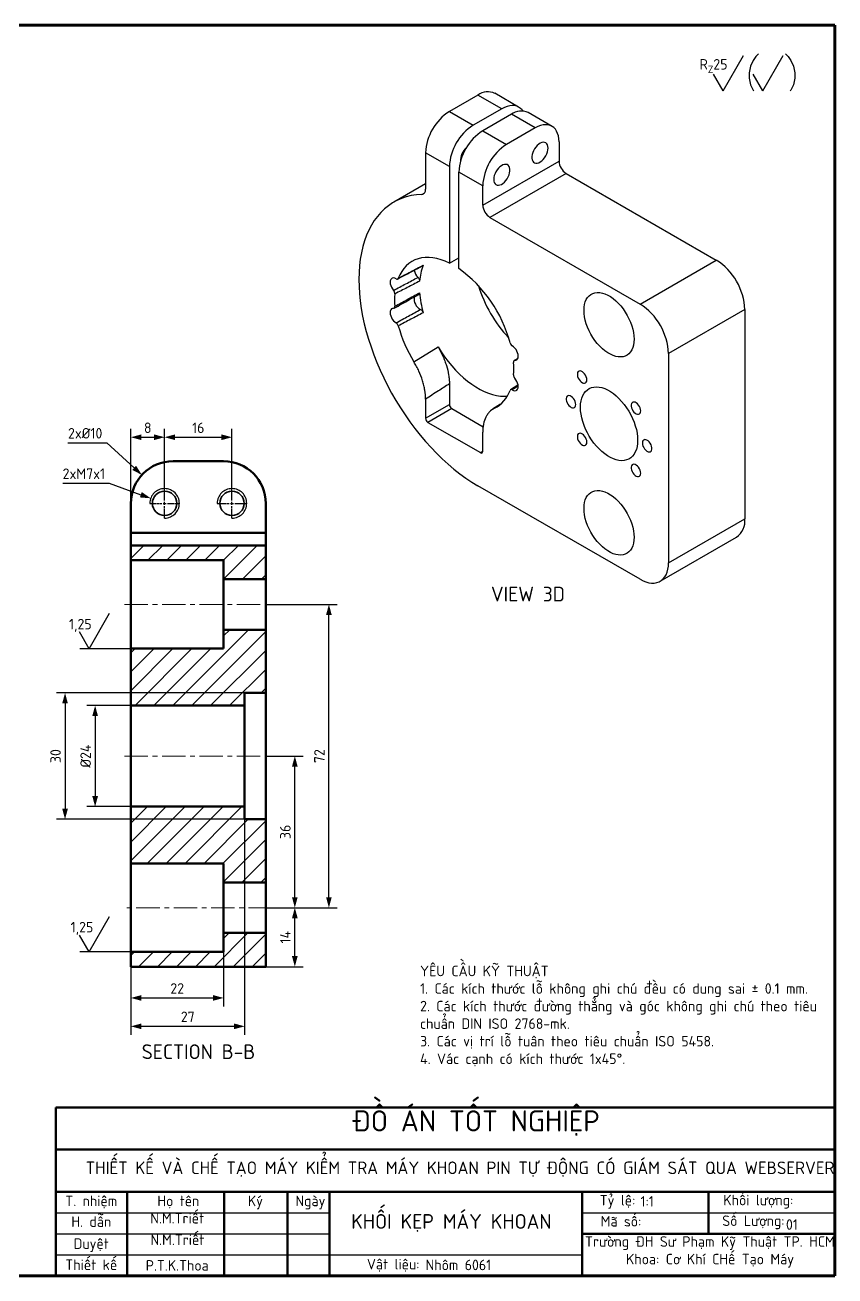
# Model space of a CAD drawing. Header units: millimetres. Extents: x -190 to 12889, y -227 to 3957.
# Drawn here: x 1738 to 1930.3, y 61.6 to 358.6 of the extents above; entities that cross this region are included whole.
import ezdxf

# ---------------------------------------------------------------- set-up
doc = ezdxf.new("R2010")
doc.units = ezdxf.units.MM
doc.header["$LTSCALE"] = 0.7
doc.header["$PDMODE"] = 35
doc.header["$PDSIZE"] = -4
doc.linetypes.add('CENTER', pattern=[50.8, 31.75, -6.35, 6.35, -6.35])
doc.linetypes.add('CENTER2', pattern=[1.125, 0.75, -0.125, 0.125, -0.125])
doc.layers.get('0').update_dxf_attribs({"color": 255})
for name, color, linetype, lineweight in [('0.5', 7, 'Continuous', 50), ('1. Nét đâm', 7, 'Continuous', 35), ('AM_5', 10, 'Continuous', 25), ('AMC_Contour', 7, 'Continuous', 50), ('CON', 7, 'Continuous', 50), ('DIM', 94, 'Continuous', 25), ('KHUNGBV', 5, 'Continuous', 70), ('TEXT', 7, 'Continuous', 25)]:
    doc.layers.add(name, color=color, linetype=linetype, lineweight=lineweight)
doc.layers.add('CENTER', color=10, linetype='CENTER')
doc.styles.add('TCVN-7284', font='tcvn+7284-2003r.ttf')
doc.dimstyles.new('TCVN_ISO-25_RadiusDia', dxfattribs={"dimtxt": 2.5, "dimasz": 2.5, "dimexe": 2, "dimexo": 0, "dimgap": 1, "dimtad": 1, "dimtoh": 1, "dimtxsty": 'TCVN-7284', "dimblk": 'Arrow', "dimcen": 0, "dimclrd": 256, "dimclre": 256, "dimclrt": 256, "dimadec": 0, "dimazin": 0, "dimtfac": 1, "dimtofl": 0, "dimtmove": 1, "dimatfit": 0, "dimldrblk": 'Arrow', "dimfxl": 1, "dimlwd": -1, "dimlwe": -1, "dimarcsym": 0})

# ---------------------------------------------------------------- blocks, each defined once
blk = doc.blocks.new('KHOI_KEP')
at = {"color": 5}
for p, q in [((1007.32, -101.7), (998.83, -106.6)), ((1014.39, -105.78), (1007.32, -101.7)), ((1019.39, -105.28), (1012.32, -101.2)), ((998.83, -106.6), (1005.9, -110.68)), ((1014.39, -105.78), (1005.9, -110.68)), ((1017.22, -107.41), (1008.73, -112.31)), ((1024.29, -111.49), (1017.22, -107.41)), ((1029.29, -111), (1022.22, -106.92)), ((1008.73, -112.31), (1015.8, -116.39)), ((1024.29, -111.49), (1015.8, -116.39)), ((1031.36, -115.58), (1031.36, -121.29)), ((991.76, -118.84), (991.76, -129.68)), ((998.83, -122.93), (991.76, -118.84)), ((1008.73, -134.36), (1031.36, -121.29)), ((998.83, -122.93), (998.83, -151.57)), ((1001.66, -153.2), (1001.66, -124.56)), ((1008.73, -128.64), (1001.66, -124.56)), ((1033.48, -124.97), (1010.85, -138.03)), ((1033.48, -124.97), (1078.03, -150.68)), ((991.76, -128.06), (982.32, -133.51)), ((1008.73, -134.36), (1008.73, -128.64)), ((990.64, -131.19), (991.51, -130.69)), ((1010.85, -138.03), (1055.4, -163.75)), ((998.83, -151.57), (1001.66, -150.07)), ((1055.4, -163.75), (1078.03, -150.68)), ((1086.51, -165.38), (1063.89, -178.44)), ((1086.51, -165.38), (1086.51, -227.44)), ((988.31, -180.9), (995.46, -176.48)), ((1019.12, -179.87), (1018.05, -180.52)), ((1019.02, -180.02), (1018.25, -180.47)), ((1063.89, -178.44), (1063.89, -240.5)), ((998.83, -187.4), (998.83, -193.56)), ((1019.19, -187.79), (1016.98, -189.18)), ((1019.26, -188.14), (1017.49, -189.23)), ((991.76, -191.95), (991.76, -197.64)), ((991.76, -197.64), (998.83, -193.56)), ((999.54, -194.78), (992.47, -198.86)), ((999.54, -194.78), (1008.83, -200.15)), ((1014.03, -193.44), (1011.64, -194.98)), ((1013.91, -193.57), (1012.18, -194.68)), ((992.47, -198.86), (1008.03, -207.84)), ((1008.73, -207.44), (1008.73, -201.75)), ((1008.03, -207.84), (1008.73, -207.44)), ((1055.4, -245.4), (1007.32, -217.64)), ((1063.89, -240.5), (1086.51, -227.44)), ((1061.4, -245.99), (1084.03, -232.93))]:
    blk.add_line(p, q, dxfattribs=at)
at = {"color": 5, "flags": 128}
for points in [[(1020.6, -106.45), (1020.38, -106.14), (1019.92, -105.66), (1019.39, -105.28), (1018.8, -105.02), (1018.15, -104.86), (1017.46, -104.82), (1016.73, -104.89), (1015.96, -105.08), (1015.18, -105.37), (1014.39, -105.78)], [(1031.36, -115.58), (1031.32, -114.69), (1031.18, -113.86), (1030.96, -113.11), (1030.66, -112.44), (1030.28, -111.86), (1029.82, -111.38), (1029.29, -111), (1028.7, -110.73), (1028.05, -110.57), (1027.36, -110.53), (1026.62, -110.6), (1025.86, -110.79), (1025.08, -111.09), (1024.29, -111.49)], [(1028.11, -117.46), (1028.06, -116.95), (1027.94, -116.52), (1027.73, -116.17), (1027.44, -115.92), (1027.1, -115.78), (1026.7, -115.74), (1026.27, -115.82), (1025.82, -116), (1025.36, -116.29), (1024.92, -116.67), (1024.5, -117.13), (1024.13, -117.65), (1023.81, -118.22), (1023.57, -118.8), (1023.4, -119.39), (1023.31, -119.96), (1023.31, -120.49), (1023.4, -120.96), (1023.57, -121.35), (1023.81, -121.65), (1024.13, -121.85), (1024.5, -121.94), (1024.92, -121.92), (1025.36, -121.79), (1025.82, -121.55), (1026.27, -121.21), (1026.7, -120.79), (1027.1, -120.3), (1027.44, -119.75), (1027.73, -119.18), (1027.94, -118.59), (1028.06, -118.01), (1028.11, -117.46)], [(1011.99, -126.76), (1012.03, -127.26), (1012.16, -127.69), (1012.37, -128.04), (1012.65, -128.29), (1013, -128.44), (1013.39, -128.48), (1013.82, -128.4), (1014.28, -128.21), (1014.73, -127.92), (1015.18, -127.54), (1015.59, -127.08), (1015.96, -126.56), (1016.28, -126), (1016.53, -125.41), (1016.7, -124.82), (1016.78, -124.26), (1016.78, -123.73), (1016.7, -123.26), (1016.53, -122.87), (1016.28, -122.57), (1015.96, -122.37), (1015.59, -122.28), (1015.18, -122.3), (1014.73, -122.43), (1014.28, -122.67), (1013.82, -123), (1013.39, -123.43), (1013, -123.92), (1012.65, -124.46), (1012.37, -125.04), (1012.16, -125.63), (1012.03, -126.21), (1011.99, -126.76)], [(990.64, -131.19), (989.06, -131.31), (987.53, -131.56), (986.05, -131.92), (984.63, -132.41), (983.26, -133.01), (981.96, -133.73), (980.73, -134.56), (979.57, -135.5), (978.48, -136.55), (977.47, -137.71), (976.53, -138.97), (975.68, -140.33), (974.91, -141.79), (974.23, -143.34), (973.63, -144.97), (973.13, -146.7), (972.71, -148.5), (972.38, -150.38), (972.15, -152.32), (972.01, -154.33), (971.96, -156.41)], [(998.83, -151.57), (997.59, -151.02), (996.35, -150.57), (995.14, -150.24), (993.95, -150.02), (992.79, -149.92), (991.67, -149.93), (990.6, -150.06), (989.57, -150.3), (988.6, -150.66), (987.68, -151.12), (986.83, -151.7), (986.05, -152.38), (985.34, -153.16), (984.7, -154.05), (984.14, -155.02), (983.66, -156.09)], [(971.96, -156.41), (972.01, -158.5), (972.14, -160.64), (972.37, -162.82), (972.69, -165.04), (973.09, -167.29), (973.58, -169.56), (974.16, -171.86), (974.83, -174.16), (975.58, -176.47), (976.41, -178.78), (977.31, -181.09), (978.3, -183.39), (979.36, -185.67), (980.49, -187.92), (981.69, -190.15), (982.96, -192.35), (984.29, -194.5), (985.68, -196.61), (987.12, -198.67), (988.62, -200.67), (990.16, -202.61), (991.75, -204.48), (993.38, -206.29), (995.04, -208.01), (996.73, -209.66), (998.46, -211.22), (1000.2, -212.7), (1001.97, -214.08), (1003.74, -215.37), (1005.53, -216.56), (1007.32, -217.64)], [(983, -156.24), (982.61, -156.06), (982.23, -156), (981.9, -156.05), (981.62, -156.21), (981.41, -156.48), (981.28, -156.84), (981.24, -157.27), (981.28, -157.75), (981.41, -158.26), (981.63, -158.76), (981.91, -159.25), (982.24, -159.69)], [(1038.79, -165.59), (1038.83, -164.68), (1038.96, -163.84), (1039.17, -163.07), (1039.47, -162.38), (1039.85, -161.78), (1040.3, -161.27), (1040.82, -160.86), (1041.4, -160.56), (1042.04, -160.37), (1042.73, -160.29), (1043.46, -160.32), (1044.22, -160.46), (1045.01, -160.72), (1045.81, -161.08), (1046.61, -161.54), (1047.41, -162.1), (1048.2, -162.76), (1048.96, -163.49), (1049.69, -164.3), (1050.38, -165.18), (1051.02, -166.11), (1051.6, -167.09), (1052.12, -168.1), (1052.57, -169.12), (1052.95, -170.16), (1053.25, -171.2), (1053.46, -172.21), (1053.59, -173.21), (1053.63, -174.16), (1053.59, -175.06), (1053.46, -175.9), (1053.25, -176.67), (1052.95, -177.36), (1052.57, -177.96), (1052.12, -178.47), (1051.6, -178.88), (1051.02, -179.18), (1050.38, -179.37), (1049.69, -179.45), (1048.96, -179.42), (1048.2, -179.28), (1047.41, -179.03), (1046.61, -178.66), (1045.81, -178.2), (1045.01, -177.64), (1044.22, -176.99), (1043.46, -176.25), (1042.73, -175.44), (1042.04, -174.56), (1041.4, -173.63), (1040.82, -172.66), (1040.3, -171.65), (1039.85, -170.62), (1039.47, -169.58), (1039.17, -168.55), (1038.96, -167.53), (1038.83, -166.54), (1038.79, -165.59)], [(982.24, -164.99), (981.91, -165.04), (981.63, -165.2), (981.41, -165.47), (981.28, -165.82), (981.24, -166.25), (981.28, -166.73), (981.41, -167.24), (981.62, -167.75), (981.9, -168.23), (982.23, -168.67), (982.61, -169.04), (983, -169.32)], [(995.46, -176.48), (996.4, -177.96), (997.39, -179.4), (998.44, -180.78), (999.53, -182.09), (1000.66, -183.34), (1001.82, -184.52), (1003.01, -185.61), (1004.23, -186.62), (1005.46, -187.53), (1006.7, -188.35), (1007.94, -189.07), (1009.18, -189.68), (1010.41, -190.19), (1011.62, -190.58), (1012.82, -190.87), (1013.98, -191.04), (1015.11, -191.09), (1016.02, -191.05)], [(1018.25, -180.47), (1018.59, -180.43), (1018.87, -180.27), (1019.08, -180), (1019.21, -179.65), (1019.26, -179.22), (1019.22, -178.74), (1019.09, -178.23), (1018.88, -177.72), (1018.6, -177.24), (1018.26, -176.8), (1017.89, -176.43), (1017.49, -176.15)], [(1039.62, -186.23), (1039.58, -185.8), (1039.45, -185.34), (1039.24, -184.89), (1038.97, -184.47), (1038.65, -184.11), (1038.3, -183.83), (1037.94, -183.65), (1037.61, -183.59), (1037.31, -183.63), (1037.07, -183.79), (1036.89, -184.05), (1036.81, -184.4), (1036.81, -184.81), (1036.89, -185.25), (1037.07, -185.71), (1037.31, -186.15), (1037.61, -186.54), (1037.94, -186.86), (1038.3, -187.09), (1038.65, -187.22), (1038.97, -187.23), (1039.24, -187.12), (1039.45, -186.91), (1039.58, -186.61), (1039.62, -186.23)], [(1017.49, -189.23), (1017.89, -189.4), (1018.26, -189.47), (1018.6, -189.42), (1018.88, -189.25), (1019.09, -188.99), (1019.22, -188.63), (1019.26, -188.2), (1019.21, -187.72), (1019.08, -187.21), (1018.87, -186.7), (1018.59, -186.22), (1018.25, -185.78)], [(1037.72, -194.37), (1037.77, -193.4), (1037.9, -192.5), (1038.11, -191.66), (1038.41, -190.9), (1038.79, -190.23), (1039.25, -189.65), (1039.77, -189.17), (1040.36, -188.79), (1041.02, -188.52), (1041.72, -188.36), (1042.47, -188.31), (1043.26, -188.38), (1044.08, -188.55), (1044.92, -188.84), (1045.78, -189.23), (1046.64, -189.73), (1047.49, -190.32), (1048.34, -191.01), (1049.16, -191.78), (1049.95, -192.63), (1050.7, -193.54), (1051.4, -194.52), (1052.06, -195.54), (1052.65, -196.6), (1053.17, -197.69), (1053.63, -198.79), (1054.01, -199.9), (1054.31, -201.01), (1054.52, -202.09), (1054.65, -203.15), (1054.69, -204.17), (1054.65, -205.13), (1054.52, -206.04), (1054.31, -206.87), (1054.01, -207.63), (1053.63, -208.31), (1053.17, -208.89), (1052.65, -209.37), (1052.06, -209.74), (1051.4, -210.01), (1050.7, -210.17), (1049.95, -210.22), (1049.16, -210.16), (1048.34, -209.98), (1047.49, -209.69), (1046.64, -209.3), (1045.78, -208.8), (1044.92, -208.21), (1044.08, -207.53), (1043.26, -206.75), (1042.47, -205.91), (1041.72, -204.99), (1041.02, -204.02), (1040.36, -202.99), (1039.77, -201.93), (1039.25, -200.84), (1038.79, -199.74), (1038.41, -198.63), (1038.11, -197.53), (1037.9, -196.44), (1037.77, -195.39), (1037.72, -194.37)], [(1036.31, -193.55), (1036.27, -193.12), (1036.14, -192.66), (1035.93, -192.21), (1035.65, -191.79), (1035.33, -191.44), (1034.98, -191.16), (1034.63, -190.98), (1034.29, -190.91), (1033.99, -190.96), (1033.75, -191.12), (1033.58, -191.38), (1033.49, -191.72), (1033.49, -192.13), (1033.58, -192.58), (1033.75, -193.04), (1033.99, -193.47), (1034.29, -193.87), (1034.63, -194.19), (1034.98, -194.42), (1035.33, -194.54), (1035.65, -194.55), (1035.93, -194.45), (1036.14, -194.24), (1036.27, -193.93), (1036.31, -193.55)], [(1055.62, -195.46), (1055.58, -195.03), (1055.45, -194.58), (1055.24, -194.12), (1054.97, -193.71), (1054.65, -193.35), (1054.3, -193.07), (1053.94, -192.89), (1053.61, -192.82), (1053.31, -192.87), (1053.07, -193.03), (1052.89, -193.29), (1052.81, -193.63), (1052.81, -194.04), (1052.89, -194.49), (1053.07, -194.95), (1053.31, -195.39), (1053.61, -195.78), (1053.94, -196.1), (1054.3, -196.33), (1054.65, -196.45), (1054.97, -196.46), (1055.24, -196.36), (1055.45, -196.15), (1055.58, -195.84), (1055.62, -195.46)], [(1039.62, -204.7), (1039.58, -204.27), (1039.45, -203.82), (1039.24, -203.36), (1038.97, -202.95), (1038.65, -202.59), (1038.3, -202.31), (1037.94, -202.13), (1037.61, -202.06), (1037.31, -202.11), (1037.07, -202.27), (1036.89, -202.53), (1036.81, -202.87), (1036.81, -203.28), (1036.89, -203.73), (1037.07, -204.19), (1037.31, -204.62), (1037.61, -205.02), (1037.94, -205.34), (1038.3, -205.57), (1038.65, -205.69), (1038.97, -205.7), (1039.24, -205.6), (1039.45, -205.39), (1039.58, -205.08), (1039.62, -204.7)], [(1056.11, -204.98), (1056.15, -205.41), (1056.28, -205.87), (1056.49, -206.32), (1056.77, -206.74), (1057.09, -207.1), (1057.43, -207.38), (1057.79, -207.56), (1058.13, -207.62), (1058.42, -207.58), (1058.67, -207.42), (1058.84, -207.16), (1058.93, -206.81), (1058.93, -206.4), (1058.84, -205.96), (1058.67, -205.5), (1058.42, -205.06), (1058.13, -204.67), (1057.79, -204.35), (1057.43, -204.12), (1057.09, -203.99), (1056.77, -203.98), (1056.49, -204.09), (1056.28, -204.3), (1056.15, -204.6), (1056.11, -204.98)], [(1055.62, -213.94), (1055.58, -213.51), (1055.45, -213.05), (1055.24, -212.6), (1054.97, -212.18), (1054.65, -211.82), (1054.3, -211.54), (1053.94, -211.37), (1053.61, -211.3), (1053.31, -211.34), (1053.07, -211.5), (1052.89, -211.76), (1052.81, -212.11), (1052.81, -212.52), (1052.89, -212.97), (1053.07, -213.42), (1053.31, -213.86), (1053.61, -214.25), (1053.94, -214.57), (1054.3, -214.8), (1054.65, -214.93), (1054.97, -214.94), (1055.24, -214.84), (1055.45, -214.63), (1055.58, -214.32), (1055.62, -213.94)], [(1038.79, -224.38), (1038.83, -223.47), (1038.96, -222.63), (1039.17, -221.86), (1039.47, -221.17), (1039.85, -220.57), (1040.3, -220.06), (1040.82, -219.65), (1041.4, -219.35), (1042.04, -219.16), (1042.73, -219.08), (1043.46, -219.11), (1044.22, -219.25), (1045.01, -219.51), (1045.81, -219.87), (1046.61, -220.33), (1047.41, -220.9), (1048.2, -221.55), (1048.96, -222.28), (1049.69, -223.1), (1050.38, -223.97), (1051.02, -224.9), (1051.6, -225.88), (1052.12, -226.89), (1052.57, -227.92), (1052.95, -228.95), (1053.25, -229.99), (1053.46, -231.01), (1053.59, -232), (1053.63, -232.95), (1053.59, -233.85), (1053.46, -234.69), (1053.25, -235.46), (1052.95, -236.15), (1052.57, -236.76), (1052.12, -237.26), (1051.6, -237.67), (1051.02, -237.97), (1050.38, -238.16), (1049.69, -238.25), (1048.96, -238.21), (1048.2, -238.07), (1047.41, -237.82), (1046.61, -237.46), (1045.81, -236.99), (1045.01, -236.43), (1044.22, -235.78), (1043.46, -235.04), (1042.73, -234.23), (1042.04, -233.35), (1041.4, -232.42), (1040.82, -231.45), (1040.3, -230.44), (1039.85, -229.41), (1039.47, -228.37), (1039.17, -227.34), (1038.96, -226.32), (1038.83, -225.33), (1038.79, -224.38)], [(1055.4, -245.4), (1056.29, -245.86), (1057.17, -246.21), (1058.02, -246.44), (1058.85, -246.55), (1059.64, -246.54), (1060.39, -246.41), (1061.08, -246.16), (1061.71, -245.8), (1062.27, -245.32), (1062.75, -244.74), (1063.15, -244.06), (1063.47, -243.29), (1063.7, -242.43), (1063.84, -241.5), (1063.89, -240.5)]]:
    blk.add_lwpolyline(points, dxfattribs=at)
at = {"color": 5}
for centre, radius, start, end in [((1010.23, -105.65), 4.91, 64.9178, 126.3926), ((1007.04, -119.5), 15.29, 122.4534, 177.5466), ((1020.13, -111.37), 4.91, 64.9178, 126.3926), ((1014.11, -123.58), 15.29, 122.4534, 177.5466), ((1016.94, -125.21), 15.29, 122.4534, 177.5466), ((1007.2, -121.19), 5.09, 130.4316, 182.7476), ((1024.01, -129.29), 15.29, 122.4534, 177.5466), ((1035.97, -121.08), 4.61, 182.6055, 237.3945), ((990.48, -129.89), 1.31, 277.3262, 9.6187), ((1013.34, -134.15), 4.61, 182.6055, 237.3945), ((1006.09, -158.01), 16.12, 158.9303, 176.2074), ((1068.14, -166.19), 18.39, 2.5243, 57.4757), ((992.37, -152.88), 4.09, 191.7393, 225.8746), ((978.26, -185.55), 39.92, 14.9709, 54.1204), ((1045.47, -146.63), 39.75, 196.9996, 222.995), ((1006.12, -162.57), 23.55, 175.5104, 184.4896), ((991.87, -162.19), 3.53, 170.8552, 243.5146), ((1020.84, -158.01), 30.93, 184.3775, 195.5544), ((1045.51, -179.25), 18.39, 2.5242, 57.4758), ((1023.43, -159.26), 41.25, 195.4287, 211.6443), ((994.38, -182.9), 23.55, 355.5104, 4.4896), ((1007.87, -186.21), 9.51, 297.0098, 340.5393), ((1000.37, -193.49), 1.54, 182.6055, 237.3945), ((993.3, -197.57), 1.54, 182.6055, 237.3945), ((1008.3, -207.51), 0.437, 230.7967, 9.214), ((1080.58, -228.06), 5.97, 305.3259, 5.9863)]:
    blk.add_arc(centre, radius, start, end, dxfattribs=at)
for points, knots in [([(983.66, -156.09), (984.89, -155.44), (986.12, -154.79), (987.35, -154.15), (988.58, -153.5), (989.81, -152.85), (991.04, -152.21)], [0, 0, 0, 0, 0.0050015, 0.0050015, 0.0050015, 0.01000953, 0.01000953, 0.01000953, 0.01000953]), ([(991.04, -152.21), (991.03, -152.24), (991, -152.31), (990.94, -152.38), (990.89, -152.4), (990.87, -152.41)], [0, 0, 0, 0, 0.367733, 0.746134, 1, 1, 1, 1]), ([(982.24, -159.69), (983.47, -159.04), (984.69, -158.39), (985.91, -157.74), (987.12, -157.1), (988.32, -156.46), (989.52, -155.82)], [0, 0, 0, 0, 0.00505024, 0.00505024, 0.00505024, 0.0100049, 0.0100049, 0.0100049, 0.0100049]), ([(983.49, -156.3), (985.02, -155.49), (987.49, -154.19), (989.94, -152.9), (990.87, -152.42)], [0, 0, 0, 0, 0.623723, 1, 1, 1, 1]), ([(989.52, -155.82), (989.67, -155.96), (989.8, -156.15), (989.97, -156.56), (990.01, -156.77), (990, -156.94)], [0, 0, 0, 0, 0.5, 0.5, 1, 1, 1, 1]), ([(990, -156.94), (988.78, -157.57), (987.55, -158.21), (986.33, -158.84), (985.1, -159.47), (983.87, -160.1), (982.64, -160.73)], [0, 0, 0, 0, 0.00499884, 0.00499884, 0.00499884, 0.01000954, 0.01000954, 0.01000954, 0.01000954]), ([(983, -156.24), (983.15, -156.32), (983.29, -156.35), (983.52, -156.3), (983.61, -156.22), (983.66, -156.09)], [0, 0, 0, 0, 0.5, 0.5, 1, 1, 1, 1]), ([(982.64, -160.73), (982.66, -160.57), (982.62, -160.38), (982.48, -160.01), (982.37, -159.83), (982.24, -159.69)], [0, 0, 0, 0, 0.5, 0.5, 1, 1, 1, 1]), ([(982.43, -164.96), (983.97, -164.11), (986.42, -162.74), (988.87, -161.4), (989.79, -160.9)], [0, 0, 0, 0, 0.626019, 1, 1, 1, 1]), ([(982.64, -164.41), (983.87, -163.74), (985.09, -163.06), (986.32, -162.39), (987.55, -161.71), (988.77, -161.04), (990, -160.37)], [0, 0, 0, 0, 0.0050015, 0.0050015, 0.0050015, 0.01000953, 0.01000953, 0.01000953, 0.01000953]), ([(990, -160.37), (990, -160.41), (990.01, -160.51), (989.98, -160.63), (989.95, -160.74), (989.89, -160.83), (989.83, -160.88), (989.8, -160.9), (989.79, -160.9)], [0, 0, 0, 0, 0.187707, 0.380861, 0.568567, 0.761711, 0.949532, 1, 1, 1, 1]), ([(982.24, -164.99), (982.37, -165), (982.48, -164.94), (982.62, -164.74), (982.66, -164.59), (982.64, -164.41)], [0, 0, 0, 0, 0.5, 0.5, 1, 1, 1, 1]), ([(983, -169.32), (984.23, -168.65), (985.46, -167.98), (986.68, -167.32), (987.89, -166.66), (989.09, -166), (990.29, -165.35)], [0, 0, 0, 0, 0.00505024, 0.00505024, 0.00505024, 0.0100049, 0.0100049, 0.0100049, 0.0100049]), ([(991.04, -166.3), (989.82, -166.96), (988.59, -167.62), (987.36, -168.27), (986.13, -168.93), (984.9, -169.58), (983.66, -170.23)], [0, 0, 0, 0, 0.00499884, 0.00499884, 0.00499884, 0.01000954, 0.01000954, 0.01000954, 0.01000954]), ([(990.29, -165.35), (990.45, -165.41), (990.61, -165.55), (990.88, -165.89), (990.99, -166.1), (991.04, -166.3)], [0, 0, 0, 0, 0.5, 0.5, 1, 1, 1, 1]), ([(983.66, -170.23), (983.61, -170.05), (983.52, -169.86), (983.29, -169.53), (983.15, -169.4), (983, -169.32)], [0, 0, 0, 0, 0.5, 0.5, 1, 1, 1, 1]), ([(995.46, -176.48), (995.99, -177.36), (996.47, -178.27), (997.09, -179.65), (997.29, -180.12), (997.64, -181.06), (997.81, -181.53), (998.24, -182.93), (998.46, -183.85), (998.68, -185.21), (998.74, -185.66), (998.81, -186.55), (998.83, -186.98), (998.83, -187.4)], [0, 0, 0, 0, 0.25, 0.25, 0.375, 0.375, 0.5, 0.5, 0.75, 0.75, 0.875, 0.875, 1, 1, 1, 1]), ([(1016.83, -175.24), (1016.88, -175.42), (1016.97, -175.61), (1017.21, -175.93), (1017.35, -176.07), (1017.49, -176.15)], [0, 0, 0, 0, 0.5, 0.5, 1, 1, 1, 1]), ([(991.76, -191.95), (991.76, -191.09), (991.69, -190.21), (991.46, -188.84), (991.37, -188.38), (991.14, -187.43), (991.01, -186.96), (990.57, -185.54), (990.21, -184.6), (989.57, -183.19), (989.33, -182.72), (988.84, -181.8), (988.58, -181.35), (988.31, -180.9)], [0, 0, 0, 0, 0.25, 0.25, 0.375, 0.375, 0.5, 0.5, 0.75, 0.75, 0.875, 0.875, 1, 1, 1, 1]), ([(1018.25, -180.47), (1018.12, -180.47), (1018.01, -180.52), (1017.87, -180.73), (1017.84, -180.88), (1017.85, -181.05)], [0, 0, 0, 0, 0.5, 0.5, 1, 1, 1, 1]), ([(1017.85, -184.74), (1017.84, -184.9), (1017.87, -185.08), (1018.01, -185.45), (1018.12, -185.64), (1018.25, -185.78)], [0, 0, 0, 0, 0.5, 0.5, 1, 1, 1, 1]), ([(998.83, -187.4), (997.74, -188.1), (996.65, -188.81), (995.56, -189.51), (994.29, -190.32), (993.03, -191.14), (991.76, -191.95)], [0, 0, 0, 0, 0.00464154, 0.00464154, 0.00464154, 0.01001626, 0.01001626, 0.01001626, 0.01001626]), ([(1017.49, -189.23), (1017.35, -189.14), (1017.21, -189.11), (1016.97, -189.17), (1016.88, -189.25), (1016.83, -189.38)], [0, 0, 0, 0, 0.5, 0.5, 1, 1, 1, 1]), ([(1012.18, -194.68), (1011.64, -194.94), (1011.15, -195.3), (1010.51, -195.96), (1010.32, -196.2), (1009.95, -196.73), (1009.78, -197.01), (1009.34, -197.92), (1009.12, -198.59), (1008.89, -199.71), (1008.83, -200.1), (1008.75, -200.9), (1008.73, -201.32), (1008.73, -201.75)], [0, 0, 0, 0, 0.25, 0.25, 0.375, 0.375, 0.5, 0.5, 0.75, 0.75, 0.875, 0.875, 1, 1, 1, 1])]:
    blk.add_open_spline(points, degree=3, knots=knots, dxfattribs=at)
blk = doc.blocks.new('*U123')
at = {"color": 0, "linetype": 'CENTER2', "transparency": 16777216}
for p, q in [((0, 0.68), (0, 3.52)), ((-3.52, 0), (-0.68, 0)), ((0.68, 0), (3.52, 0)), ((0, -3.52), (0, -0.68))]:
    blk.add_line(p, q, dxfattribs=at)
at = {"color": 0, "linetype": 'Continuous', "transparency": 16777216}
for p, q in [((-0.34, 0), (0.34, 0)), ((0, -0.34), (0, 0.34))]:
    blk.add_line(p, q, dxfattribs=at)
blk = doc.blocks.new('M7')
at = {"color": 4}
blk.add_arc((7318.63, 687445.45), 3.5, 270, 180, dxfattribs=at)
at = {"layer": '1. Nét đâm', "color": 8, "ltscale": 2}
blk.add_circle((7318.63, 687445.45), 2.9, dxfattribs=at)
at = {"color": 1, "linetype": 'CENTER2'}
blk.add_blockref('*U123', (7318.63, 687445.45), dxfattribs=at)
blk = doc.blocks.new('*U581')
at = {"color": 0, "linetype": 'CENTER', "lineweight": 18, "ltscale": 0.25, "transparency": 16777216}
blk.add_line((-12.5, 0), (22.5, 0), dxfattribs=at)
blk = doc.blocks.new('*U582')
at = {"color": 0, "linetype": 'CENTER', "lineweight": 18, "ltscale": 0.25, "transparency": 16777216}
blk.add_line((-15, 0), (20, 0), dxfattribs=at)
blk = doc.blocks.new('*U583')
at = {"color": 0, "linetype": 'CENTER', "lineweight": 18, "ltscale": 0.25, "transparency": 16777216}
blk.add_line((22.5, 0), (-12.5, 0), dxfattribs=at)
blk = doc.blocks.new('KHOI_KEP_2')
at = {"linetype": 'Continuous', "lineweight": 18}
h = blk.add_hatch(dxfattribs=at)
h.set_pattern_fill('ANSI31', color=4, style=0)
h.paths.add_polyline_path([(989.41, -319.81), (989.41, -311.81), (957.41, -311.81), (957.41, -315.31), (979.41, -315.31), (979.41, -319.81)], flags=0)
h = blk.add_hatch(dxfattribs=at)
h.set_pattern_fill('ANSI31', color=4, style=0)
h.paths.add_polyline_path([(989.41, -331.81), (979.41, -331.81), (979.41, -336.31), (957.41, -336.31), (957.41, -349.81), (984.41, -349.81), (984.41, -346.81), (989.41, -346.81)], flags=0)
h = blk.add_hatch(dxfattribs=at)
h.set_pattern_fill('ANSI31', color=4, style=0)
h.paths.add_polyline_path([(957.41, -387.31), (979.41, -387.31), (979.41, -391.81), (989.41, -391.81), (989.41, -376.81), (984.41, -376.81), (984.41, -373.81), (957.41, -373.81)], flags=0)
h = blk.add_hatch(dxfattribs=at)
h.set_pattern_fill('ANSI31', color=4, style=0)
h.paths.add_polyline_path([(957.41, -408.31), (957.41, -411.81), (989.41, -411.81), (989.41, -403.81), (979.41, -403.81), (979.41, -408.31)], flags=0)
at = {"layer": '0.5'}
for p, q in [((979.41, -291.81), (967.41, -291.81)), ((957.41, -308.81), (957.41, -301.81)), ((989.41, -301.81), (989.41, -308.81)), ((957.41, -308.81), (989.41, -308.81)), ((957.41, -311.81), (957.41, -308.81)), ((989.41, -308.81), (989.41, -311.81)), ((957.41, -315.31), (957.41, -311.81)), ((989.41, -311.81), (957.41, -311.81)), ((989.41, -319.81), (989.41, -311.81)), ((957.41, -315.31), (979.41, -315.31)), ((957.41, -336.31), (957.41, -315.31)), ((979.41, -315.31), (979.41, -319.81)), ((979.41, -331.81), (979.41, -319.81)), ((979.41, -319.81), (989.41, -319.81)), ((989.41, -331.81), (989.41, -319.81)), ((979.41, -331.81), (979.41, -336.31)), ((989.41, -331.81), (979.41, -331.81)), ((989.41, -346.81), (989.41, -331.81)), ((957.41, -349.81), (957.41, -336.31)), ((979.41, -336.31), (957.41, -336.31)), ((989.41, -346.81), (984.41, -346.81)), ((984.41, -349.81), (984.41, -346.81)), ((989.41, -346.81), (989.41, -376.81)), ((957.41, -349.81), (984.41, -349.81)), ((957.41, -373.81), (957.41, -349.81)), ((984.41, -373.81), (984.41, -349.81)), ((957.41, -387.31), (957.41, -373.81)), ((984.41, -373.81), (957.41, -373.81)), ((984.41, -376.81), (984.41, -373.81)), ((984.41, -376.81), (989.41, -376.81)), ((989.41, -391.81), (989.41, -376.81)), ((957.41, -387.31), (979.41, -387.31)), ((957.41, -408.31), (957.41, -387.31)), ((979.41, -387.31), (979.41, -391.81)), ((979.41, -391.81), (989.41, -391.81)), ((979.41, -403.81), (979.41, -391.81)), ((989.41, -403.81), (989.41, -391.81)), ((989.41, -403.81), (979.41, -403.81)), ((979.41, -403.81), (979.41, -408.31)), ((989.41, -411.81), (989.41, -403.81)), ((979.41, -408.31), (957.41, -408.31)), ((957.41, -411.81), (957.41, -408.31)), ((957.41, -411.81), (989.41, -411.81))]:
    blk.add_line(p, q, dxfattribs=at)
for centre, start, end in [((967.41, -301.81), 90, 180), ((979.41, -301.81), 0, 90)]:
    blk.add_arc(centre, 10, start, end, dxfattribs=at)
at = {"color": 1}
for p in [(-6353.22, -687747.26), (-6337.22, -687747.26)]:
    blk.add_blockref('M7', p, dxfattribs=at)
at = {"color": 1, "linetype": 'CENTER', "lineweight": 18, "ltscale": 0.25}
for name, p in [('*U581', (968.41, -325.81)), ('*U582', (970.91, -361.81)), ('*U583', (968.41, -397.81))]:
    blk.add_blockref(name, p, dxfattribs=at)
at = {"layer": 'TEXT', "insert": (959.97, -430.25), "char_height": 3.5, "width": 65.6643, "attachment_point": 1, "style": 'TCVN-7284'}
blk.add_mtext('SECTION B-B', dxfattribs=at)
blk = doc.blocks.new('Arrow')
at = {"layer": 'DIM'}
blk.add_solid([(-1, 0.27), (-1, -0.27), (0, 0)], dxfattribs=at)
blk = doc.blocks.new('*D528')
at = {"layer": 'Defpoints', "color": 0, "ltscale": 0.2, "transparency": 16777216}
for p in [(1795.13, 149.05), (1802.05, 149.05), (1795.13, 135.05)]:
    blk.add_point(p, dxfattribs=at)
at = {"layer": 'DIM', "ltscale": 0.2, "transparency": 16777216}
for p, q in [((1795.13, 149.05), (1804.05, 149.05)), ((1802.05, 137.55), (1802.05, 146.55)), ((1795.13, 135.05), (1804.05, 135.05))]:
    blk.add_line(p, q, dxfattribs=at)
at = {"layer": 'DIM', "ltscale": 0.2, "transparency": 16777216, "xscale": 2.5, "yscale": 2.5, "zscale": 2.5}
for p, rotation in [((1802.05, 149.05), 90), ((1802.05, 135.05), 270)]:
    blk.add_blockref('Arrow', p, dxfattribs=dict(at, rotation=rotation))
at = {"layer": 'DIM', "ltscale": 0.2, "transparency": 16777216, "insert": (1799.8, 142.05), "char_height": 2.5, "attachment_point": 5, "rotation": 90, "style": 'TCVN-7284'}
blk.add_mtext('14', dxfattribs=at)
blk = doc.blocks.new('*D529')
at = {"layer": 'Defpoints', "color": 0, "ltscale": 0.2, "transparency": 16777216}
for p in [(1795.13, 185.05), (1802.05, 185.05), (1795.13, 149.05)]:
    blk.add_point(p, dxfattribs=at)
at = {"layer": 'DIM', "ltscale": 0.2, "transparency": 16777216}
for p, q in [((1795.13, 185.05), (1804.05, 185.05)), ((1802.05, 151.55), (1802.05, 182.55)), ((1795.13, 149.05), (1804.05, 149.05))]:
    blk.add_line(p, q, dxfattribs=at)
at = {"layer": 'DIM', "ltscale": 0.2, "transparency": 16777216, "xscale": 2.5, "yscale": 2.5, "zscale": 2.5}
for p, rotation in [((1802.05, 185.05), 90), ((1802.05, 149.05), 270)]:
    blk.add_blockref('Arrow', p, dxfattribs=dict(at, rotation=rotation))
at = {"layer": 'DIM', "ltscale": 0.2, "transparency": 16777216, "insert": (1799.8, 167.05), "char_height": 2.5, "attachment_point": 5, "rotation": 90, "style": 'TCVN-7284'}
blk.add_mtext('36', dxfattribs=at)
blk = doc.blocks.new('*D530')
at = {"layer": 'Defpoints', "color": 0, "ltscale": 0.7, "transparency": 16777216}
for p in [(1795.13, 221.05), (1810.14, 221.05), (1795.13, 149.05)]:
    blk.add_point(p, dxfattribs=at)
at = {"layer": 'DIM', "ltscale": 0.7, "transparency": 16777216}
for p, q in [((1795.13, 221.05), (1812.14, 221.05)), ((1810.14, 151.55), (1810.14, 218.55)), ((1795.13, 149.05), (1812.14, 149.05))]:
    blk.add_line(p, q, dxfattribs=at)
at = {"layer": 'DIM', "ltscale": 0.7, "transparency": 16777216, "xscale": 2.5, "yscale": 2.5, "zscale": 2.5}
for p, rotation in [((1810.14, 221.05), 90), ((1810.14, 149.05), 270)]:
    blk.add_blockref('Arrow', p, dxfattribs=dict(at, rotation=rotation))
at = {"layer": 'DIM', "ltscale": 0.7, "transparency": 16777216, "insert": (1807.89, 185.05), "char_height": 2.5, "attachment_point": 5, "rotation": 90, "style": 'TCVN-7284'}
blk.add_mtext('72', dxfattribs=at)
blk = doc.blocks.new('*D531')
at = {"layer": 'Defpoints', "color": 0, "ltscale": 0.7, "transparency": 16777216}
for p in [(1763.13, 197.05), (1754.64, 173.05), (1763.13, 173.05)]:
    blk.add_point(p, dxfattribs=at)
at = {"layer": 'DIM', "ltscale": 0.7, "transparency": 16777216}
for p, q in [((1763.13, 197.05), (1752.64, 197.05)), ((1754.64, 194.55), (1754.64, 175.55)), ((1763.13, 173.05), (1752.64, 173.05))]:
    blk.add_line(p, q, dxfattribs=at)
at = {"layer": 'DIM', "ltscale": 0.7, "transparency": 16777216, "xscale": 2.5, "yscale": 2.5, "zscale": 2.5}
for p, rotation in [((1754.64, 197.05), 90), ((1754.64, 173.05), 270)]:
    blk.add_blockref('Arrow', p, dxfattribs=dict(at, rotation=rotation))
at = {"layer": 'DIM', "ltscale": 0.7, "transparency": 16777216, "insert": (1752.39, 185.05), "char_height": 2.5, "attachment_point": 5, "rotation": 90, "style": 'TCVN-7284'}
blk.add_mtext('%%c24', dxfattribs=at)
blk = doc.blocks.new('*D532')
at = {"layer": 'Defpoints', "color": 0, "ltscale": 0.2, "transparency": 16777216}
for p in [(1790.13, 200.05), (1747.5, 170.05), (1790.13, 170.05)]:
    blk.add_point(p, dxfattribs=at)
at = {"layer": 'DIM', "ltscale": 0.2, "transparency": 16777216}
for p, q in [((1790.13, 200.05), (1745.5, 200.05)), ((1747.5, 197.55), (1747.5, 172.55)), ((1790.13, 170.05), (1745.5, 170.05))]:
    blk.add_line(p, q, dxfattribs=at)
at = {"layer": 'DIM', "ltscale": 0.2, "transparency": 16777216, "xscale": 2.5, "yscale": 2.5, "zscale": 2.5}
for p, rotation in [((1747.5, 200.05), 90), ((1747.5, 170.05), 270)]:
    blk.add_blockref('Arrow', p, dxfattribs=dict(at, rotation=rotation))
at = {"layer": 'DIM', "ltscale": 0.2, "transparency": 16777216, "insert": (1745.25, 185.05), "char_height": 2.5, "attachment_point": 5, "rotation": 90, "style": 'TCVN-7284'}
blk.add_mtext('30', dxfattribs=at)
blk = doc.blocks.new('*D533')
at = {"layer": 'Defpoints', "color": 0, "ltscale": 0.2, "transparency": 16777216}
for p in [(1787.13, 260.75), (1771.13, 247.95), (1787.13, 247.95)]:
    blk.add_point(p, dxfattribs=at)
at = {"layer": 'DIM', "ltscale": 0.2, "transparency": 16777216}
for p, q in [((1771.13, 247.95), (1771.13, 262.75)), ((1787.13, 247.95), (1787.13, 262.75)), ((1773.63, 260.75), (1784.63, 260.75))]:
    blk.add_line(p, q, dxfattribs=at)
at = {"layer": 'DIM', "ltscale": 0.2, "transparency": 16777216, "xscale": 2.5, "yscale": 2.5, "zscale": 2.5, "rotation": 180}
blk.add_blockref('Arrow', (1771.13, 260.75), dxfattribs=at)
at = {"layer": 'DIM', "ltscale": 0.2, "transparency": 16777216, "xscale": 2.5, "yscale": 2.5, "zscale": 2.5}
blk.add_blockref('Arrow', (1787.13, 260.75), dxfattribs=at)
at = {"layer": 'DIM', "ltscale": 0.2, "transparency": 16777216, "insert": (1779.13, 263), "char_height": 2.5, "attachment_point": 5, "style": 'TCVN-7284'}
blk.add_mtext('16', dxfattribs=at)
blk = doc.blocks.new('*D536')
at = {"layer": 'Defpoints', "color": 0, "ltscale": 0.2, "transparency": 16777216}
for p in [(1785.13, 138.55), (1763.13, 135.05), (1785.13, 127.63)]:
    blk.add_point(p, dxfattribs=at)
at = {"layer": 'DIM', "ltscale": 0.2, "transparency": 16777216}
for p, q in [((1785.13, 138.55), (1785.13, 125.63)), ((1763.13, 135.05), (1763.13, 125.63)), ((1765.63, 127.63), (1782.63, 127.63))]:
    blk.add_line(p, q, dxfattribs=at)
at = {"layer": 'DIM', "ltscale": 0.2, "transparency": 16777216, "xscale": 2.5, "yscale": 2.5, "zscale": 2.5, "rotation": 180}
blk.add_blockref('Arrow', (1763.13, 127.63), dxfattribs=at)
at = {"layer": 'DIM', "ltscale": 0.2, "transparency": 16777216, "xscale": 2.5, "yscale": 2.5, "zscale": 2.5}
blk.add_blockref('Arrow', (1785.13, 127.63), dxfattribs=at)
at = {"layer": 'DIM', "ltscale": 0.2, "transparency": 16777216, "insert": (1774.13, 129.88), "char_height": 2.5, "attachment_point": 5, "style": 'TCVN-7284'}
blk.add_mtext('22', dxfattribs=at)
blk = doc.blocks.new('*D537')
at = {"layer": 'Defpoints', "color": 0, "ltscale": 0.2, "transparency": 16777216}
for p in [(1790.13, 170.05), (1763.13, 135.05), (1790.13, 120.89)]:
    blk.add_point(p, dxfattribs=at)
at = {"layer": 'DIM', "ltscale": 0.2, "transparency": 16777216}
for p, q in [((1790.13, 170.05), (1790.13, 118.89)), ((1763.13, 135.05), (1763.13, 118.89)), ((1765.63, 120.89), (1787.63, 120.89))]:
    blk.add_line(p, q, dxfattribs=at)
at = {"layer": 'DIM', "ltscale": 0.2, "transparency": 16777216, "xscale": 2.5, "yscale": 2.5, "zscale": 2.5, "rotation": 180}
blk.add_blockref('Arrow', (1763.13, 120.89), dxfattribs=at)
at = {"layer": 'DIM', "ltscale": 0.2, "transparency": 16777216, "xscale": 2.5, "yscale": 2.5, "zscale": 2.5}
blk.add_blockref('Arrow', (1790.13, 120.89), dxfattribs=at)
at = {"layer": 'DIM', "ltscale": 0.2, "transparency": 16777216, "insert": (1776.63, 123.14), "char_height": 2.5, "attachment_point": 5, "style": 'TCVN-7284'}
blk.add_mtext('27', dxfattribs=at)
blk = doc.blocks.new('*D563')
at = {"layer": 'Defpoints', "color": 0, "ltscale": 0.7, "transparency": 16777216}
for p in [(1767.84, 246.25), (1774.42, 243.86)]:
    blk.add_point(p, dxfattribs=at)
at = {"layer": 'DIM', "ltscale": 0.7, "transparency": 16777216}
for p, q in [((1746.96, 249.84), (1757.96, 249.84)), ((1757.96, 249.84), (1765.49, 247.1))]:
    blk.add_line(p, q, dxfattribs=at)
at = {"layer": 'DIM', "ltscale": 0.7, "transparency": 16777216, "xscale": 2.5, "yscale": 2.5, "zscale": 2.5, "rotation": 340.0364970621868}
blk.add_blockref('Arrow', (1767.84, 246.25), dxfattribs=at)
at = {"layer": 'DIM', "ltscale": 0.7, "transparency": 16777216, "insert": (1751.96, 252.09), "char_height": 2.5, "attachment_point": 5, "style": 'TCVN-7284'}
blk.add_mtext('2xM7x1', dxfattribs=at)
blk = doc.blocks.new('*D576')
at = {"layer": 'Defpoints', "color": 0, "ltscale": 0.7, "transparency": 16777216}
for p in [(1765.75, 251.8), (1773.13, 245.05)]:
    blk.add_point(p, dxfattribs=at)
at = {"layer": 'DIM', "ltscale": 0.7, "transparency": 16777216}
for p, q in [((1748.15, 259.44), (1757.4, 259.44)), ((1757.4, 259.44), (1763.91, 253.49))]:
    blk.add_line(p, q, dxfattribs=at)
at = {"layer": 'DIM', "ltscale": 0.7, "transparency": 16777216, "xscale": 2.5, "yscale": 2.5, "zscale": 2.5, "rotation": 317.5513832317907}
blk.add_blockref('Arrow', (1765.75, 251.8), dxfattribs=at)
at = {"layer": 'DIM', "ltscale": 0.7, "transparency": 16777216, "insert": (1752.28, 261.69), "char_height": 2.5, "attachment_point": 5, "style": 'TCVN-7284'}
blk.add_mtext('2x%%C10', dxfattribs=at)
blk = doc.blocks.new('KHUNG_A3')
at = {"layer": 'CON', "color": 8, "linetype": 'Continuous', "ltscale": 0.66}
for p, q in [((296.71, 84.61), (296.71, 44.61)), ((296.71, 84.61), (481.71, 84.61)), ((296.71, 74.61), (481.71, 74.61)), ((296.71, 64.61), (481.71, 64.61)), ((313.71, 64.61), (313.71, 44.61)), ((336.71, 64.61), (336.71, 44.61)), ((351.71, 64.61), (351.71, 44.61)), ((361.71, 64.61), (361.71, 44.61)), ((421.71, 44.61), (421.71, 64.61)), ((451.71, 54.61), (451.71, 64.61)), ((421.71, 54.61), (481.71, 54.61))]:
    blk.add_line(p, q, dxfattribs=at)
at = {"layer": 'DIM', "color": 8, "linetype": 'Continuous', "ltscale": 0.66}
for p, q in [((296.71, 59.61), (361.71, 59.61)), ((421.71, 59.61), (481.71, 59.61)), ((296.71, 54.61), (361.71, 54.61)), ((296.71, 49.61), (421.71, 49.61))]:
    blk.add_line(p, q, dxfattribs=at)
at = {"layer": 'KHUNGBV', "color": 8, "linetype": 'Continuous', "ltscale": 0.66}
for p, q in [((481.71, 341.61), (61.71, 341.61)), ((61.71, 341.61), (61.71, 44.61)), ((481.71, 44.61), (481.71, 341.61)), ((61.71, 44.61), (481.71, 44.61))]:
    blk.add_line(p, q, dxfattribs=at)
at = {"color": 255, "attachment_point": 1, "style": 'TCVN-7284'}
for s, width, insert, char_height in [('{\\W1.485708; }ĐỒ ÁN TỐT NGHIỆP', 65.6643, (362.61, 83.93), 5), ('\\pxqc;T. nhiệm', 16.8827, (296.71, 63.68), 2.5), ('{\\W2.460912; }Họ tên', 16.8827, (317.11, 63.68), 2.5), ('{\\W4.544245; }Ký', 16.8827, (335.42, 63.68), 2.5), ('{\\W1.017842; }Ngày', 9.8035, (352.08, 63.68), 2.5), ('\\pxqc;Tỷ lệ:', 9.8035, (425.19, 63.83), 2.5), ('\\pxqc;Khối lượng:', 20.0073, (453.51, 63.88), 2.5), ('\\pxqc;H. dẫn', 16.8827, (296.71, 58.76), 2.5), ('\\pxqc;N.M.Triết', 16.8827, (317.11, 59.57), 2.5), ('{\\W0.286782; }Mã số:', 12.5818, (425.56, 58.85), 2.5), ('\\pxqc;Số Lượng:', 17.9691, (453.36, 58.98), 2.5), ('\\pxqc;Duyệt', 16.8827, (296.71, 53.54), 2.5), ('\\pxqc;N.M.Triết', 16.8827, (317.16, 54.47), 2.5), ('{\\W0.981773; }Trường ĐH Sư Phạm Kỹ Thuật TP. HCM\\P{\\W7.398439; }Khoa: Cơ Khí CHế Tạo Máy ', 61.6953, (420.88, 54.04), 2.5), ('\\pxqc;Thiết kế', 16.8827, (296.71, 48.52), 2.5), ('\\pxqc;P.T.K.Thoa', 16.8827, (317.11, 48.37), 2.5), ('\\pxi-3,l3,qc,t3;Vật liệu:', 59.8171, (346.92, 48.66), 2.5)]:
    blk.add_mtext_dynamic_manual_height_columns(s, width=width, gutter_width=88.6, heights=[0], dxfattribs=dict(at, insert=insert, char_height=char_height))
at = {"color": 255, "insert": (303.83, 71.79), "char_height": 3, "width": 178.521, "attachment_point": 1, "style": 'TCVN-7284'}
blk.add_mtext('THIẾT KẾ VÀ CHẾ TẠO MÁY KIỂM TRA MÁY KHOAN PIN TỰ ĐỘNG CÓ GIÁM SÁT QUA WEBSERVER\\P', dxfattribs=at)
blk = doc.blocks.new('*D676')
at = {"layer": 'Defpoints', "color": 0, "ltscale": 0.2, "transparency": 16777216}
for p in [(1771.13, 260.75), (1771.13, 254.85), (1763.13, 245.05)]:
    blk.add_point(p, dxfattribs=at)
at = {"layer": 'DIM', "ltscale": 0.2, "transparency": 16777216}
for p, q in [((1763.13, 245.05), (1763.13, 262.75)), ((1771.13, 254.85), (1771.13, 262.75)), ((1765.63, 260.75), (1768.63, 260.75))]:
    blk.add_line(p, q, dxfattribs=at)
at = {"layer": 'DIM', "ltscale": 0.2, "transparency": 16777216, "xscale": 2.5, "yscale": 2.5, "zscale": 2.5, "rotation": 180}
blk.add_blockref('Arrow', (1763.13, 260.75), dxfattribs=at)
at = {"layer": 'DIM', "ltscale": 0.2, "transparency": 16777216, "xscale": 2.5, "yscale": 2.5, "zscale": 2.5}
blk.add_blockref('Arrow', (1771.13, 260.75), dxfattribs=at)
at = {"layer": 'DIM', "ltscale": 0.2, "transparency": 16777216, "insert": (1767.13, 263), "char_height": 2.5, "attachment_point": 5, "style": 'TCVN-7284'}
blk.add_mtext('8', dxfattribs=at)

msp = doc.modelspace()

# ---------------------------------------------------------------- linework, layer by layer
at = {"color": 4}
for p, q in [((1753.2395, 210.5538), (1758.0843, 218.9452)), ((1753.2395, 210.5538), (1750.9307, 214.5528)), ((1753.2395, 138.5538), (1758.0843, 146.9452)), ((1753.2395, 138.5538), (1750.9307, 142.5528))]:
    msp.add_line(p, q, dxfattribs=at)
for points in [[(1912.1121, 351.76), (1911.475, 351.1216), (1910.8373, 350.165), (1910.1995, 348.8888), (1909.8806, 347.2938), (1909.8806, 346.0176), (1910.1995, 344.4232), (1910.8373, 343.147), (1910.9588, 342.9646)], [(1918.4999, 351.76), (1919.137, 351.1216), (1919.7747, 350.165), (1920.4125, 348.8888), (1920.7314, 347.2938), (1920.7314, 346.0176), (1920.4125, 344.4232), (1919.7747, 343.147), (1919.6532, 342.9646)]]:
    msp.add_lwpolyline(points, dxfattribs=at)
at = {"layer": 'AM_5', "color": 4}
for p, q in [((1763.1315, 210.5538), (1751.0179, 210.5538)), ((1763.1315, 138.5538), (1751.0179, 138.5538))]:
    msp.add_line(p, q, dxfattribs=at)
at = {"layer": 'DIM', "color": 4}
for p, q in [((1903.757, 342.9646), (1908.6017, 351.3559)), ((1913.1769, 342.9646), (1918.0216, 351.3559)), ((1903.757, 342.9646), (1901.4482, 346.9636)), ((1913.1769, 342.9646), (1910.8681, 346.9636))]:
    msp.add_line(p, q, dxfattribs=at)

# ---------------------------------------------------------------- block references
at = {"layer": 'CENTER'}
msp.add_blockref('KHOI_KEP_2', (805.7229, 546.8649), dxfattribs=at)
at = {"layer": 'DIM'}
msp.add_blockref('KHUNG_A3', (1448.5736, 17.0074), dxfattribs=at)
at = {"layer": 'DIM', "xscale": 0.8, "yscale": 0.8, "zscale": 0.8}
msp.add_blockref('KHOI_KEP', (1039.6787, 423.3621), dxfattribs=at)

# ---------------------------------------------------------------- texts
at = {"color": 3, "char_height": 2.5, "attachment_point": 5, "style": 'TCVN-7284'}
for s, insert in [('\\A1;R{\\H0.7x;\\S^ Z;}25', (1901.4508, 348.8719)), ('\\A1;1,25', (1751.1275, 216.0881)), ('\\A1;1,25', (1751.5118, 144.1416))]:
    msp.add_mtext(s, dxfattribs=dict(at, insert=insert))
at = {"insert": (1848.6197, 225.2642), "char_height": 3.5, "width": 65.664251, "attachment_point": 1, "style": 'TCVN-7284'}
msp.add_mtext('VIEW 3D', dxfattribs=at)
at = {"ltscale": 0.7, "char_height": 2.5, "attachment_point": 1, "style": 'TCVN-7284'}
for s, width, insert in [('1:1', 4.500037, (1884.1089, 80.5808)), ('01', 4.500037, (1918.6524, 75.078)), ('Nhôm 6061', 21.128607, (1833.0985, 65.4879))]:
    msp.add_mtext_dynamic_manual_height_columns(s, width=width, gutter_width=12.5, heights=[0], dxfattribs=dict(at, insert=insert))
at = {"layer": 'AMC_Contour', "color": 255, "insert": (1839.2041, 74.1906), "char_height": 3.5, "attachment_point": 5, "style": 'TCVN-7284'}
msp.add_mtext_dynamic_manual_height_columns('KHỐI KẸP MÁY KHOAN', width=48.062862, gutter_width=17.5, heights=[0], dxfattribs=at)
at = {"layer": 'TEXT', "ltscale": 0.7, "insert": (1831.7858, 135.2797), "char_height": 2.5, "attachment_point": 1, "style": 'TCVN-7284'}
msp.add_mtext_dynamic_manual_height_columns('YÊU CẦU KỸ THUẬT\\P1. Các kích thước lỗ không ghi chú đều có dung sai ± 0.1 mm. \\P2. Các kích thước đường thẳng và góc không ghi chú theo tiêu chuẩn DIN ISO 2768-mk.\\P3. Các vị trí lỗ tuân theo tiêu chuẩn ISO 5458.\\P4. Vác cạnh có kích thước 1x45°.', width=103.207926, gutter_width=1722.0912, heights=[0], dxfattribs=at)

# ---------------------------------------------------------------- dimensions: what is measured, and where the dimension line sits
at = {"layer": 'DIM', "ltscale": 0.2}
for base, p1, p2, picture, middle in [((1771.1315, 260.7541), (1763.1315, 245.0538), (1771.1315, 254.8518), '*D676', (1767.1315, 263.0041)), ((1787.1315, 260.7541), (1771.1315, 247.9538), (1787.1315, 247.9538), '*D533', (1779.1315, 263.0041))]:
    dim = msp.add_linear_dim(base=base, p1=p1, p2=p2, dimstyle='TCVN_ISO-25_RadiusDia', override={"dimtad": 3}, dxfattribs=at)
    dim.commit()
    dim.dimension.update_dxf_attribs({"geometry": picture, "text_midpoint": middle})
at = {"layer": 'DIM', "ltscale": 0.7}
dim = msp.add_radius_dim(center=(1773.1315, 245.0538), mpoint=(1765.7527, 251.8031), dimstyle='TCVN_ISO-25_RadiusDia', override={"dimpost": '2x%%C<>'}, dxfattribs=at)
dim.commit()
dim.dimension.update_dxf_attribs({"geometry": '*D576', "text_midpoint": (1757.4028, 259.4406), "dimtype": 164})
dim = msp.add_diameter_dim_2p(p1=(1774.4212, 243.8589), p2=(1767.8418, 246.2488), dimstyle='TCVN_ISO-25_RadiusDia', override={"dimpost": '2xM<>x1'}, dxfattribs=at)
dim.commit()
dim.dimension.update_dxf_attribs({"geometry": '*D563', "text_midpoint": (1757.9597, 249.8385), "dimtype": 163})
dim = msp.add_linear_dim(base=(1810.1399, 221.0538), p1=(1795.1315, 149.0538), p2=(1795.1315, 221.0538), angle=90, text='72', dimstyle='TCVN_ISO-25_RadiusDia', override={"dimpost": '', "dimtol": 1, "dimtp": 0.1, "dimtm": 0.1}, dxfattribs=at)
dim.commit()
dim.dimension.update_dxf_attribs({"geometry": '*D530', "text_midpoint": (1807.8899, 185.0538)})
at = {"layer": 'DIM', "ltscale": 0.2}
for base, p1, p2, picture, middle in [((1747.5027, 170.0538), (1790.1315, 200.0538), (1790.1315, 170.0538), '*D532', (1745.2527, 185.0538)), ((1802.0463, 149.0538), (1795.1315, 135.0538), (1795.1315, 149.0538), '*D528', (1799.7963, 142.0538))]:
    dim = msp.add_linear_dim(base=base, p1=p1, p2=p2, angle=90, dimstyle='TCVN_ISO-25_RadiusDia', dxfattribs=at)
    dim.commit()
    dim.dimension.update_dxf_attribs({"geometry": picture, "text_midpoint": middle})
at = {"layer": 'DIM', "ltscale": 0.7}
dim = msp.add_linear_dim(base=(1754.6373, 173.0538), p1=(1763.1315, 197.0538), p2=(1763.1315, 173.0538), angle=90, dimstyle='TCVN_ISO-25_RadiusDia', override={"dimpost": '%%c<>'}, dxfattribs=at)
dim.commit()
dim.dimension.update_dxf_attribs({"geometry": '*D531', "text_midpoint": (1752.3873, 185.0538)})
at = {"layer": 'DIM', "ltscale": 0.2}
dim = msp.add_linear_dim(base=(1802.0463, 185.0538), p1=(1795.1315, 149.0538), p2=(1795.1315, 185.0538), angle=90, dimstyle='TCVN_ISO-25_RadiusDia', override={"dimtmove": 1}, dxfattribs=at)
dim.commit()
dim.dimension.update_dxf_attribs({"geometry": '*D529', "text_midpoint": (1799.7963, 167.0538)})
for base, p2, picture, middle in [((1790.1315, 120.8871), (1790.1315, 170.0538), '*D537', (1776.6315, 123.1371)), ((1785.1315, 127.6275), (1785.1315, 138.5538), '*D536', (1774.1315, 129.8775))]:
    dim = msp.add_linear_dim(base=base, p1=(1763.1315, 135.0538), p2=p2, dimstyle='TCVN_ISO-25_RadiusDia', dxfattribs=at)
    dim.commit()
    dim.dimension.update_dxf_attribs({"geometry": picture, "text_midpoint": middle})

doc.saveas('drawing.dxf')
